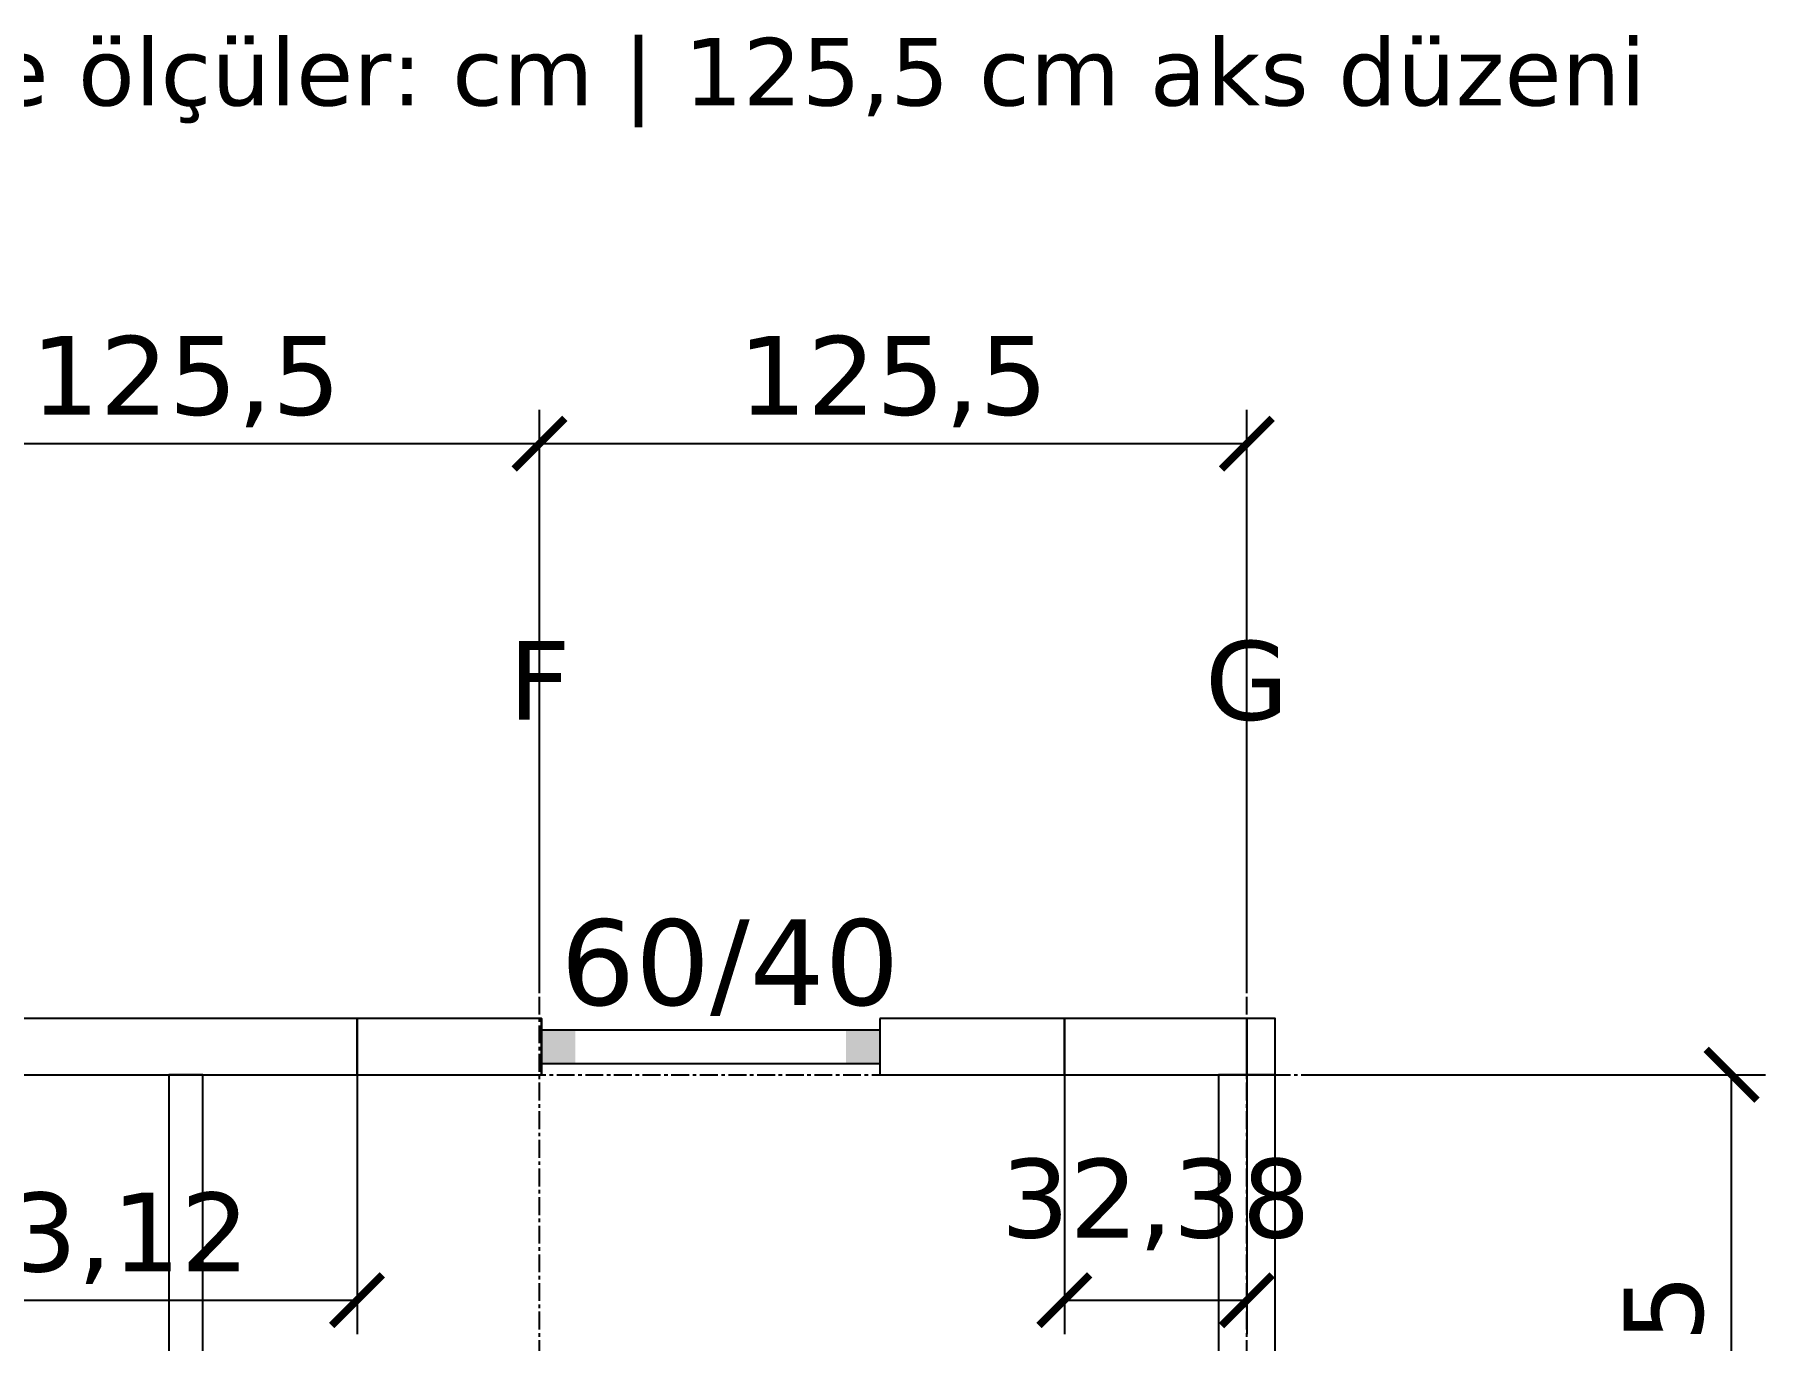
# Model space of a CAD drawing. Header units: centimetres. Extents: x -135 to 4129, y -1176 to 1044.
# Drawn here: x 542.9 to 850, y 648.9 to 880.6 of the extents above; entities that cross this region are included whole.
import ezdxf
from ezdxf.enums import TextEntityAlignment as Align

# ---------------------------------------------------------------- set-up
doc = ezdxf.new("R2010")
doc.units = ezdxf.units.CM
doc.linetypes.add('CENTER', pattern=[5.08, 3.175, -0.635, 0.635, -0.635])
for name, color, linetype in [('AKS', 4, 'CENTER'), ('AKS_YAZI', 4, 'Continuous'), ('DIS_DUVAR_100', 30, 'Continuous'), ('IC_DUVAR_60', 30, 'Continuous'), ('KOSE_PROFIL_100', 8, 'Continuous'), ('ODA_ADLARI', 7, 'Continuous'), ('OLCULER', 7, 'Continuous'), ('OZEL_PANEL_OLCU_CM', 3, 'Continuous'), ('PENCERE', 10, 'Continuous')]:
    doc.layers.add(name, color=color, linetype=linetype)
doc.styles.add('PORTMAN', font='DejaVuSans.ttf')
doc.styles.get("Standard").update_dxf_attribs({"font": 'DejaVuSans.ttf'})
doc.dimstyles.new('PORTMAN', dxfattribs={"dimtxt": 14, "dimasz": 9, "dimexe": 6, "dimexo": 5, "dimgap": 4, "dimtad": 1, "dimtxsty": 'PORTMAN', "dimblk": 'ARCHTICK', "dimcen": 2.5, "dimazin": 3, "dimtfac": 0.5, "dimtmove": 2, "dimatfit": 3})

# ---------------------------------------------------------------- blocks, each defined once
blk = doc.blocks.new('BOM_D09_931p2_DIS_DOLU')
blk.add_lwpolyline([(0, 0), (10, 0), (10, 93.125), (0, 93.125)], close=True)
blk = doc.blocks.new('kaynak-pencere-6040')
at = {"layer": 'PENCERE', "color": 1}
for p, q in [((53375.86, 7992.28), (53385.86, 7992.28)), ((53377.86, 7932.28), (53377.86, 7992.28)), ((53383.86, 7932.28), (53383.86, 7992.28)), ((53375.86, 7932.28), (53385.86, 7932.28))]:
    blk.add_line(p, q, dxfattribs=at)
for points in [[(53377.86, 7992.28), (53377.86, 7986.28), (53383.86, 7992.28), (53383.86, 7986.28)], [(53377.86, 7932.28), (53377.86, 7938.28), (53383.86, 7932.28), (53383.86, 7938.28)]]:
    blk.add_solid(points, dxfattribs=at)
at = {"layer": 'PENCERE', "color": 0, "lineweight": 25}
blk.add_text('60/40', height=15.217, rotation=90, dxfattribs=at).set_placement((53373.47, 7935.61))
blk = doc.blocks.new('BOM_P03_PENCERE_600x400')
at = {"layer": 'PENCERE'}
blk.add_blockref('kaynak-pencere-6040', (0, 0), dxfattribs=at)
blk = doc.blocks.new('BOM_D04_1255p0_DIS_P03')
for points in [[(0, 92.75), (10, 92.75), (10, 125.5), (0, 125.5)], [(0, 0), (10, 0), (10, 32.75), (0, 32.75)]]:
    blk.add_lwpolyline(points, close=True)
at = {"layer": 'PENCERE'}
blk.add_blockref('BOM_P03_PENCERE_600x400', (-53375.862, -7899.528), dxfattribs=at)
blk = doc.blocks.new('BOM_D10_323p8_DIS_DOLU')
blk.add_lwpolyline([(0, 0), (10, 0), (10, 32.375), (0, 32.375)], close=True)
blk = doc.blocks.new('BOM_I01_1255p0_IC_DOLU')
blk.add_lwpolyline([(0, 0), (6, 0), (6, 125.5), (0, 125.5)], close=True)
blk = doc.blocks.new('BOM_D01_1255p0_DIS_DOLU')
blk.add_lwpolyline([(0, 0), (10, 0), (10, 125.5), (0, 125.5)], close=True)
blk = doc.blocks.new('BOM_B02_DIS_KOSE_50x100')
blk.add_lwpolyline([(0, 0), (5, 0), (5, 10), (0, 10)], close=True)
blk = doc.blocks.new('_ARCHTICK')
at = {"color": 0, "linetype": 'BYBLOCK', "const_width": 0.15}
blk.add_lwpolyline([(-0.5, -0.5), (0.5, 0.5)], dxfattribs=at)

msp = doc.modelspace()

# ---------------------------------------------------------------- linework, layer by layer
at = {"layer": 'AKS'}
for p, q in [((632.5, -35), (632.5, 747)), ((758, -35), (758, 747)), ((-35, 696), (798, 696))]:
    msp.add_line(p, q, dxfattribs=at)

# ---------------------------------------------------------------- block references
at = {"layer": 'DIS_DUVAR_100', "rotation": 270}
for name, p in [('BOM_D04_1255p0_DIS_P03', (600.125, 706)), ('BOM_D09_931p2_DIS_DOLU', (507, 706)), ('BOM_D10_323p8_DIS_DOLU', (725.625, 706))]:
    msp.add_blockref(name, p, dxfattribs=at)
at = {"layer": 'DIS_DUVAR_100'}
msp.add_blockref('BOM_D01_1255p0_DIS_DOLU', (753, 570.5), dxfattribs=at)
at = {"layer": 'IC_DUVAR_60'}
msp.add_blockref('BOM_I01_1255p0_IC_DOLU', (566.75, 570.5), dxfattribs=at)
at = {"layer": 'KOSE_PROFIL_100'}
msp.add_blockref('BOM_B02_DIS_KOSE_50x100', (758, 696), dxfattribs=at)

# ---------------------------------------------------------------- texts
at = {"layer": 'AKS_YAZI', "style": 'PORTMAN'}
for s, p in [('F', (632.5, 766)), ('G', (758, 766))]:
    msp.add_text(s, height=14, dxfattribs=at).set_placement(p, align=Align.MIDDLE_CENTER)
at = {"layer": 'ODA_ADLARI', "style": 'PORTMAN'}
msp.add_text('CK-01 zemin kat | 6 PANO x 5 PANO + 58,5 cm | 763 × 706 cm | Model ve ölçüler: cm | 125,5 cm aks düzeni', height=12, dxfattribs=at).set_placement((381.5, 874), align=Align.MIDDLE_CENTER)

# ---------------------------------------------------------------- dimensions: what is measured, and where the dimension line sits
at = {"layer": 'OLCULER'}
for base, p1, p2 in [((507, 808), (507, 706), (632.5, 706)), ((632.5, 808), (632.5, 706), (758, 706))]:
    msp.add_linear_dim(base=base, p1=p1, p2=p2, dimstyle='PORTMAN', override={"dimtxt": 14, "dimasz": 9, "dimexe": 6, "dimexo": 5, "dimdec": 2, "dimzin": 8, "dimdsep": 44}, dxfattribs=at).render()
msp.add_linear_dim(base=(844, 570.5), p1=(763, 570.5), p2=(763, 696), angle=90, dimstyle='PORTMAN', override={"dimtxt": 14, "dimasz": 9, "dimexe": 6, "dimexo": 5, "dimdec": 2, "dimzin": 8, "dimdsep": 44}, dxfattribs=at).render()
at = {"layer": 'OZEL_PANEL_OLCU_CM'}
for base, p1, p2 in [((507, 656), (507, 706), (600.125, 706)), ((725.625, 656), (725.625, 706), (758, 706))]:
    msp.add_linear_dim(base=base, p1=p1, p2=p2, dimstyle='PORTMAN', override={"dimtxt": 14, "dimasz": 9, "dimexe": 6, "dimexo": 5, "dimdec": 2, "dimzin": 8, "dimdsep": 44}, dxfattribs=at).render()

doc.saveas('drawing.dxf')
